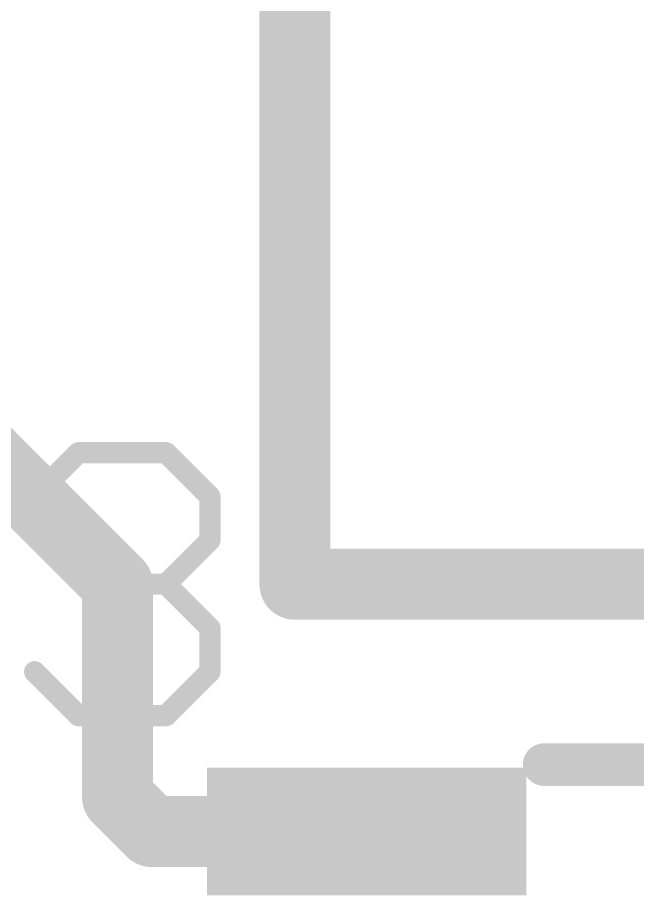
# Model space of a CAD drawing. Extents: x 0.5 to 16, y 1.5 to 29.5.
# Drawn here: x 4.087 to 6.306, y 17.936 to 21.078 of the extents above; entities that cross this region are included whole.
import ezdxf

# ---------------------------------------------------------------- set-up
doc = ezdxf.new("R2010")
doc.units = 0
for name, color, linetype in [('1', 12, 'CONTINUOUS'), ('21', 40, 'CONTINUOUS'), ('29', 253, 'CONTINUOUS')]:
    doc.layers.add(name, color=color, linetype=linetype)

# ---------------------------------------------------------------- blocks, each defined once
blk = doc.blocks.new('RECT')
blk.add_solid([(-0.5, -0.5), (0.5, -0.5), (-0.5, 0.5), (0.5, 0.5)])

msp = doc.modelspace()

# ---------------------------------------------------------------- linework, layer by layer
at = {"layer": '1', "const_width": 0.254}
for points in [[(5.08, 19.05), (5.08, 23.876)], [(3.937, 19.558), (4.445, 19.05)], [(4.445, 19.05), (4.445, 18.288)], [(6.466, 19.05), (5.08, 19.05)], [(4.445, 18.288), (4.568, 18.165)], [(4.568, 18.165), (5.3372, 18.165)]]:
    msp.add_lwpolyline(points, dxfattribs=at)
at = {"layer": '1', "const_width": 0.127}
for points in [[(4.5085, 19.05, 1), (4.3815, 19.05)], [(5.08, 19.1135, 1), (5.08, 18.9865)], [(4.4001, 19.0051, 1), (4.4899, 19.0949)], [(5.0165, 19.05, 1), (5.1435, 19.05)], [(4.4899, 18.3329, 1), (4.4001, 18.2431)], [(4.3815, 18.288, 1), (4.5085, 18.288)], [(4.568, 18.2285, 1), (4.568, 18.1015)], [(5.3372, 18.1015, 1), (5.3372, 18.2285)], [(4.5231, 18.1201, 1), (4.6129, 18.2099)]]:
    msp.add_lwpolyline(points, format="xyb", dxfattribs=at)
at = {"layer": '21'}
for points, const_width in [([(4.1486, 19.3639), (4.3054, 19.5207)], 0.0762), ([(4.3054, 19.5207), (4.6189, 19.5207)], 0.0762), ([(4.6189, 19.5207), (4.7757, 19.3639)], 0.0762), ([(4.7757, 19.3639), (4.7757, 19.2072)], 0.0762), ([(4.7757, 19.2072), (4.6189, 19.0504)], 0.0762), ([(4.6189, 19.0504), (4.4622, 19.0504)], 0.0762), ([(4.6189, 19.0504), (4.7757, 18.8936)], 0.0762), ([(4.7757, 18.8936), (4.7757, 18.7369)], 0.0762), ([(4.3054, 18.5801), (4.1486, 18.7369)], 0.0762), ([(4.7757, 18.7369), (4.6189, 18.5801)], 0.0762), ([(4.6189, 18.5801), (4.3054, 18.5801)], 0.0762), ([(5.9722, 18.4046), (10.5378, 18.4046)], 0.1524)]:
    msp.add_lwpolyline(points, dxfattribs=dict(at, const_width=const_width))
for points, const_width in [([(4.3054, 19.5398, 1), (4.3054, 19.5017)], 0.0381), ([(4.3189, 19.5072, 1), (4.2919, 19.5342)], 0.0381), ([(4.6324, 19.5342, 1), (4.6054, 19.5072)], 0.0381), ([(4.6189, 19.5017, 1), (4.6189, 19.5398)], 0.0381), ([(4.1351, 19.3774, 1), (4.1621, 19.3505)], 0.0381), ([(4.7947, 19.3639, 1), (4.7566, 19.3639)], 0.0381), ([(4.7622, 19.3505, 1), (4.7892, 19.3774)], 0.0381), ([(4.7892, 19.1937, 1), (4.7622, 19.2206)], 0.0381), ([(4.7566, 19.2072, 1), (4.7947, 19.2072)], 0.0381), ([(4.4622, 19.0694, 1), (4.4622, 19.0313)], 0.0381), ([(4.6324, 19.0639, 1), (4.6054, 19.0369)], 0.0381), ([(4.6054, 19.0639, 1), (4.6324, 19.0369)], 0.0381), ([(4.6189, 19.0313, 1), (4.6189, 19.0694)], 0.0381), ([(4.7947, 18.8936, 1), (4.7566, 18.8936)], 0.0381), ([(4.7622, 18.8802, 1), (4.7892, 18.9071)], 0.0381), ([(4.1621, 18.7503, 1), (4.1351, 18.7234)], 0.0381), ([(4.7566, 18.7369, 1), (4.7947, 18.7369)], 0.0381), ([(4.7892, 18.7234, 1), (4.7622, 18.7503)], 0.0381), ([(4.3054, 18.5992, 1), (4.3054, 18.5611)], 0.0381), ([(4.2919, 18.5666, 1), (4.3189, 18.5936)], 0.0381), ([(4.6054, 18.5936, 1), (4.6324, 18.5666)], 0.0381), ([(4.6189, 18.5611, 1), (4.6189, 18.5992)], 0.0381), ([(5.9722, 18.4427, 1), (5.9722, 18.3665)], 0.0762)]:
    msp.add_lwpolyline(points, format="xyb", dxfattribs=dict(at, const_width=const_width))

# ---------------------------------------------------------------- block references
at = {"layer": '1', "xscale": 0.3048, "yscale": 0.9906, "rotation": 270}
msp.add_blockref('RECT', (5.3372, 18.165), dxfattribs=at)
at = {"layer": '29', "xscale": 0.4572, "yscale": 1.143, "rotation": 270}
msp.add_blockref('RECT', (5.3372, 18.165), dxfattribs=at)

doc.saveas('drawing.dxf')
